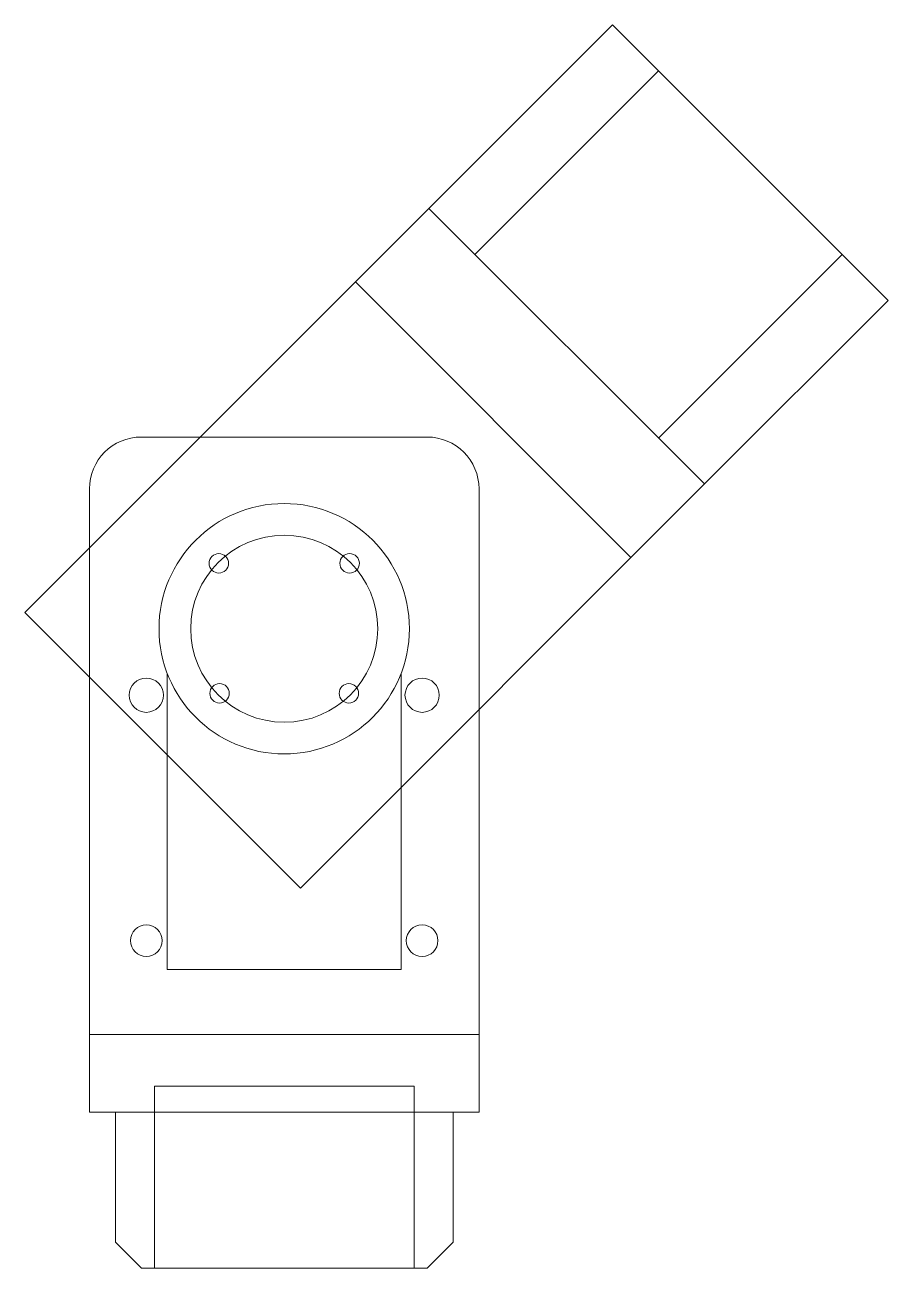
# Model space of a CAD drawing. Header units: inches. Extents: x -0.25 to 3.07, y 0 to 4.79.
import ezdxf

# ---------------------------------------------------------------- set-up
doc = ezdxf.new("R2010")
doc.units = ezdxf.units.IN
doc.linetypes.add('DASHED2', pattern=[9.525, 6.35, -3.175])
doc.layers.add('New_Arm_Mounts', color=7, linetype='CONTINUOUS', lineweight=0)
doc.layers.add('New_Brackets', color=7, linetype='CONTINUOUS', lineweight=0)

# ---------------------------------------------------------------- blocks, each defined once
blk = doc.blocks.new('New_Arm_Mount')
at = {"layer": 'New_Arm_Mounts'}
for p, q in [((0, 2.2), (0, 3.2)), ((0, 3.2), (1.5, 3.2)), ((0.25, 2.2), (0.25, 3.2)), ((1.25, 3.2), (1.25, 2.2)), ((1.5, 3.2), (1.5, 2.2)), ((1.5, 2.2), (0, 2.2)), ((0, 2.2), (1.5, 2.2)), ((0, 1.8), (0, 2.2)), ((1.5, 2.2), (1.5, 1.8)), ((1.5, 1.8), (0, 1.8))]:
    blk.add_line(p, q, dxfattribs=at)
at = {"layer": 'New_Brackets'}
for p, q in [((1.5, 2.2), (0, 2.2)), ((0, 2.2), (0, 0)), ((1.5, 0), (1.5, 2.2)), ((0, 0), (1.5, 0))]:
    blk.add_line(p, q, dxfattribs=at)
at = {"layer": 'New_Brackets', "lineweight": 18}
for centre, radius in [((0.75, 1.018), 0.0375), ((0.75, 0.662), 0.36), ((0.394, 0.662), 0.0375), ((1.102, 0.662), 0.0375), ((0.75, 0.31), 0.0375)]:
    blk.add_circle(centre, radius, dxfattribs=at)

msp = doc.modelspace()

# ---------------------------------------------------------------- linework, layer by layer
at = {"layer": 'New_Brackets'}
for p, q in [((1.3, 3.2), (0.2, 3.2)), ((0, 3), (0, 0.9)), ((1.5, 0.9), (1.5, 3)), ((1.5, 0.9), (0, 0.9)), ((0, 0.9), (0, 0.6)), ((0, 0.9), (1.5, 0.9)), ((1.5, 0.6), (1.5, 0.9)), ((0, 0.6), (1.5, 0.6)), ((0.1, 0.6), (1.4, 0.6)), ((0.1, 0.1), (0.1, 0.6)), ((1.4, 0.6), (1.4, 0.1)), ((0.1, 0.1), (0.2, 0)), ((1.3, 0), (1.4, 0.1)), ((1.3, 0), (0.2, 0)), ((1.25, 0), (0.25, 0))]:
    msp.add_line(p, q, dxfattribs=at)
at = {"layer": 'New_Brackets', "linetype": 'CONTINUOUS'}
for p, q in [((0.3, 1.15), (0.3, 2.29)), ((1.2, 2.29), (1.2, 1.15)), ((1.2, 1.15), (0.3, 1.15))]:
    msp.add_line(p, q, dxfattribs=at)
at = {"layer": 'New_Brackets', "linetype": 'DASHED2'}
for p, q in [((0.25, 0.7), (1.25, 0.7)), ((0.25, 0), (0.25, 0.7)), ((1.25, 0.7), (1.25, 0))]:
    msp.add_line(p, q, dxfattribs=at)
at = {"layer": 'New_Brackets', "linetype": 'CONTINUOUS'}
for centre, radius in [((0.75, 2.462), 0.482), ((0.219, 2.206), 0.066), ((1.281, 2.206), 0.066), ((0.219, 1.261), 0.061), ((1.281, 1.261), 0.061)]:
    msp.add_circle(centre, radius, dxfattribs=at)
at = {"layer": 'New_Brackets'}
for centre, start, end in [((0.2, 3), 90, 180), ((1.3, 3), 360, 90)]:
    msp.add_arc(centre, 0.2, start, end, dxfattribs=at)

# ---------------------------------------------------------------- block references
at = {"layer": 'New_Arm_Mounts', "rotation": 315}
msp.add_blockref('New_Arm_Mount', (-0.2484, 2.5242), dxfattribs=at)

doc.saveas('drawing.dxf')
